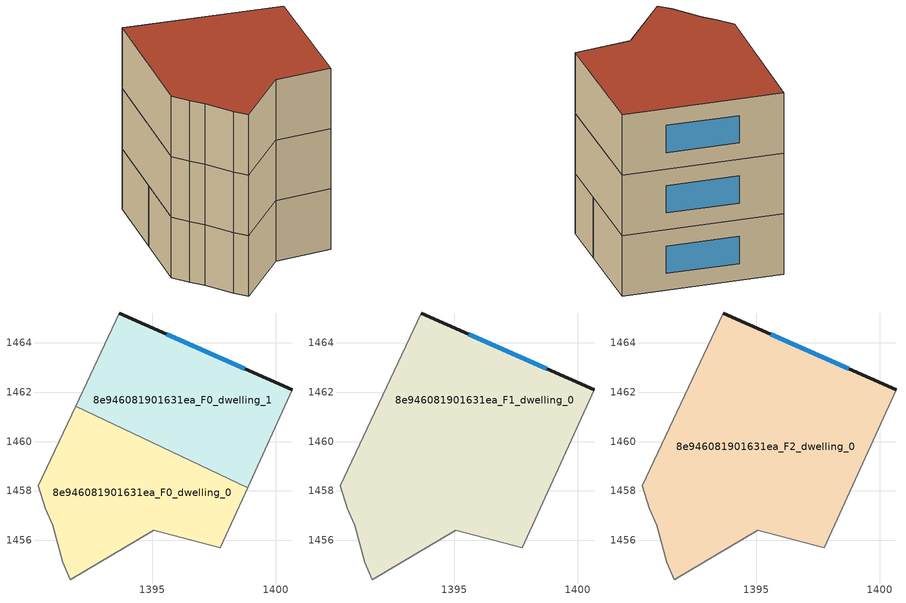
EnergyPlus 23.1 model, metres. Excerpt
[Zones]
8e946081901631ea_F0_dwelling_0
 floor ground (EU_floor_Construction): 1398.87,1458.13 1397.76,1455.7 1395.06,1456.4 1391.66,1454.4 1391.36,1455.1 1390.96,1456.6 1390.66,1457.3 1390.36,1458.2 1391.88,1461.43 z0
 wall adiabatic (EU_wall_Construction): 1391.88,1461.43 1390.36,1458.2 1390.66,1457.3 1390.96,1456.6 1391.36,1455.1 1391.66,1454.4 1395.06,1456.4 1397.76,1455.7 1398.87,1458.13 z0:3
 wall to 8e946081901631ea_F0_dwelling_1 (EU_wall_Construction): 1398.87,1458.13 1391.88,1461.43 z0:3
8e946081901631ea_F0_dwelling_1
 floor ground (EU_floor_Construction): 1400.67,1462.1 1398.87,1458.13 1391.88,1461.43 1393.66,1465.2 z0
 wall outside (EU_wall_Construction): 1400.67,1462.1 1393.66,1465.2 z0:3
 wall adiabatic (EU_wall_Construction): 1398.87,1458.13 1400.67,1462.1 / 1393.66,1465.2 1391.88,1461.43 z0:3
 window (EU_Window_Construction): 1398.74,1462.95 1395.59,1464.35 z0.83:2.17
8e946081901631ea_F1_dwelling_0
 floor to 8e946081901631ea_F0_dwelling_0 (EU_floor_Construction): 1398.87,1458.13 1397.76,1455.7 1395.06,1456.4 1391.66,1454.4 1391.36,1455.1 1390.96,1456.6 1390.66,1457.3 1390.36,1458.2 1391.88,1461.43 z3
 floor to 8e946081901631ea_F0_dwelling_1 (EU_floor_Construction): 1400.67,1462.1 1398.87,1458.13 1391.88,1461.43 1393.66,1465.2 z3
 wall outside (EU_wall_Construction): 1400.67,1462.1 1393.66,1465.2 z3:6
 wall adiabatic (EU_wall_Construction): 1393.66,1465.2 1390.36,1458.2 1390.66,1457.3 1390.96,1456.6 1391.36,1455.1 1391.66,1454.4 1395.06,1456.4 1397.76,1455.7 1400.67,1462.1 z3:6
 window (EU_Window_Construction): 1398.74,1462.95 1395.59,1464.35 z3.83:5.17
8e946081901631ea_F2_dwelling_0
 floor to 8e946081901631ea_F1_dwelling_0 (EU_floor_Construction): 1400.67,1462.1 1397.76,1455.7 1395.06,1456.4 1391.66,1454.4 1391.36,1455.1 1390.96,1456.6 1390.66,1457.3 1390.36,1458.2 1393.66,1465.2 z6
 wall outside (EU_wall_Construction): 1400.67,1462.1 1393.66,1465.2 z6:9
 wall adiabatic (EU_wall_Construction): 1393.66,1465.2 1390.36,1458.2 1390.66,1457.3 1390.96,1456.6 1391.36,1455.1 1391.66,1454.4 1395.06,1456.4 1397.76,1455.7 1400.67,1462.1 z6:9
 window (EU_Window_Construction): 1398.74,1462.95 1395.59,1464.35 z6.83:8.17
 roof outside (EU_roof_Construction): 1397.76,1455.7 1400.67,1462.1 1393.66,1465.2 1390.36,1458.2 1390.66,1457.3 1390.96,1456.6 1391.36,1455.1 1391.66,1454.4 1395.06,1456.4 z9
[Building]
EU S2 Campaign: North Axis=0; Terrain=City; Solar Distribution=FullExterior
[Site:Location]
Lyon-Bron: Latitude=45.75; Longitude=5; Time Zone=1; Elevation=198
[SizingPeriod:WeatherFileDays]
AnnualSizingPeriod: Begin Month=1; Begin Day of Month=1; End Month=12; End Day of Month=31; Day of Week for Start Day=Monday; Use Weather File Daylight Saving Period=No; Use Weather File Rain and Snow Indicators=No
[MATERIAL]
EU_InternalMass_Material: Roughness=MediumRough; Thickness=0.1; Conductivity=1; Density=1800; Specific Heat=900; Thermal Absorptance=0.9; Solar Absorptance=0.7; Visible Absorptance=0.7
[MATERIAL:NOMASS] Roughness=MediumRough; Thermal Absorptance=0.9; Solar Absorptance=0.7; Visible Absorptance=0.7
Name | Thermal Resistance
EU_wall_NoMass | 0.87146
EU_roof_NoMass | 0.842276
EU_floor_NoMass | 0.496999
[WINDOWMATERIAL:SIMPLEGLAZINGSYSTEM]
EU_Window_SimpleGlazing: UFactor=2.2525; Solar Heat Gain Coefficient=0.76; Visible Transmittance=0.76
[CONSTRUCTION]
EU_wall_Construction: EU_wall_NoMass
EU_roof_Construction: EU_roof_NoMass
EU_floor_Construction: EU_floor_NoMass
EU_InternalMass_Construction: EU_InternalMass_Material
EU_Window_Construction: EU_Window_SimpleGlazing
[ZONE] Type=1; Multiplier=1; Ceiling Height=autocalculate; Floor Area=autocalculate; Part of Total Floor Area=Yes
Name | Volume
8e946081901631ea_F0_dwelling_0 | 98.3525
8e946081901631ea_F1_dwelling_0 | 196.704
8e946081901631ea_F2_dwelling_0 | 196.705
8e946081901631ea_F0_dwelling_1 | 98.3577
[INTERNALMASS] Construction=EU_InternalMass_Construction
Name | Zone or ZoneList | Surface Area
8e946081901631ea_F0_dwelling_0_EU_InternalMass | 8e946081901631ea_F0_dwelling_0 | 32.7846
8e946081901631ea_F0_dwelling_1_EU_InternalMass | 8e946081901631ea_F0_dwelling_1 | 32.7856
8e946081901631ea_F1_dwelling_0_EU_InternalMass | 8e946081901631ea_F1_dwelling_0 | 65.5684
8e946081901631ea_F2_dwelling_0_EU_InternalMass | 8e946081901631ea_F2_dwelling_0 | 65.5684
[OTHEREQUIPMENT] Fuel Type=Electricity; Design Level Calculation Method=Watts/Area; Power per Zone Floor Area=1; Fraction Latent=0; Fraction Radiant=0; Fraction Lost=0; Carbon Dioxide Generation Rate=0; EndUse Subcategory=EU_Step8_InternalGains
Name | Zone or ZoneList or Space or SpaceList | Schedule
EU_Step8_InternalGain_8e946081901631ea_F0_dwelling_0_f000 | 8e946081901631ea_F0_dwelling_0 | EU_Step8_GainSchedule_8e946081901631ea_F0_dwelling_0_f000
EU_Step8_InternalGain_8e946081901631ea_F0_dwelling_1_f000 | 8e946081901631ea_F0_dwelling_1 | EU_Step8_GainSchedule_8e946081901631ea_F0_dwelling_1_f000
EU_Step8_InternalGain_8e946081901631ea_F1_dwelling_0_f000 | 8e946081901631ea_F1_dwelling_0 | EU_Step8_GainSchedule_8e946081901631ea_F1_dwelling_0_f000
EU_Step8_InternalGain_8e946081901631ea_F2_dwelling_0_f000 | 8e946081901631ea_F2_dwelling_0 | EU_Step8_GainSchedule_8e946081901631ea_F2_dwelling_0_f000
[ZONEVENTILATION:DESIGNFLOWRATE] Schedule=EU_AlwaysOn; Design Flow Rate Calculation Method=AirChanges/Hour; Air Changes per Hour=0.425; Ventilation Type=Natural; Fan Pressure Rise=0; Fan Total Efficiency=1; Constant Term Coefficient=1; Temperature Term Coefficient=0; Velocity Term Coefficient=0; Velocity Squared Term Coefficient=0; Minimum Indoor Temperature=-100; Maximum Indoor Temperature=100; Delta Temperature=-100; Minimum Outdoor Temperature=-100; Maximum Outdoor Temperature=100; Maximum Wind Speed=40
Name | Zone or ZoneList or Space or SpaceList
EU_ConstantAir_8e946081901631ea_F0_dwelling_0 | 8e946081901631ea_F0_dwelling_0
EU_ConstantAir_8e946081901631ea_F0_dwelling_1 | 8e946081901631ea_F0_dwelling_1
EU_ConstantAir_8e946081901631ea_F1_dwelling_0 | 8e946081901631ea_F1_dwelling_0
EU_ConstantAir_8e946081901631ea_F2_dwelling_0 | 8e946081901631ea_F2_dwelling_0
[HVACTEMPLATE:THERMOSTAT] Constant Heating Setpoint=20; Constant Cooling Setpoint=50
EU_HeatOnly_8e946081901631ea_F0_dwelling_0; EU_HeatOnly_8e946081901631ea_F0_dwelling_1; EU_HeatOnly_8e946081901631ea_F1_dwelling_0; EU_HeatOnly_8e946081901631ea_F2_dwelling_0
[HVACTEMPLATE:ZONE:IDEALLOADSAIRSYSTEM] System Availability Schedule=EU_AlwaysOn; Maximum Heating Supply Air Temperature=50; Minimum Cooling Supply Air Temperature=13; Maximum Heating Supply Air Humidity Ratio=0.0156; Minimum Cooling Supply Air Humidity Ratio=0.0077; Heating Limit=NoLimit; Cooling Limit=NoLimit; Heating Availability Schedule=EU_AlwaysOn; Cooling Availability Schedule=EU_CoolingOff; Dehumidification Control Type=ConstantSensibleHeatRatio; Cooling Sensible Heat Ratio=0.7; Dehumidification Setpoint=60; Humidification Control Type=None; Humidification Setpoint=30; Outdoor Air Method=None; Outdoor Air Flow Rate per Person=0.00944; Outdoor Air Flow Rate per Zone Floor Area=0; Outdoor Air Flow Rate per Zone=0; Demand Controlled Ventilation Type=None; Outdoor Air Economizer Type=NoEconomizer; Heat Recovery Type=None; Sensible Heat Recovery Effectiveness=0.7; Latent Heat Recovery Effectiveness=0.65
Name | Template Thermostat
8e946081901631ea_F0_dwelling_0 | EU_HeatOnly_8e946081901631ea_F0_dwelling_0
8e946081901631ea_F0_dwelling_1 | EU_HeatOnly_8e946081901631ea_F0_dwelling_1
8e946081901631ea_F1_dwelling_0 | EU_HeatOnly_8e946081901631ea_F1_dwelling_0
8e946081901631ea_F2_dwelling_0 | EU_HeatOnly_8e946081901631ea_F2_dwelling_0
[SIZING:ZONE] Zone Cooling Design Supply Air Temperature Input Method=SupplyAirTemperature; Zone Cooling Design Supply Air Temperature=13; Zone Heating Design Supply Air Temperature Input Method=SupplyAirTemperature; Zone Heating Design Supply Air Temperature=50; Zone Cooling Design Supply Air Humidity Ratio=0.008; Zone Heating Design Supply Air Humidity Ratio=0.008; Cooling Design Air Flow Method=DesignDay; Cooling Design Air Flow Rate=0; Cooling Minimum Air Flow per Zone Floor Area=0.000762; Cooling Minimum Air Flow=0; Cooling Minimum Air Flow Fraction=0.2; Heating Design Air Flow Method=DesignDay; Heating Design Air Flow Rate=0; Heating Maximum Air Flow per Zone Floor Area=0.002032; Heating Maximum Air Flow=0.141576; Heating Maximum Air Flow Fraction=0.3; Account for Dedicated Outdoor Air System=No; Dedicated Outdoor Air System Control Strategy=NeutralSupplyAir; Dedicated Outdoor Air Low Setpoint Temperature for Design=autosize; Dedicated Outdoor Air High Setpoint Temperature for Design=autosize; Zone Load Sizing Method=Sensible Load Only No Latent Load; Zone Latent Cooling Design Supply Air Humidity Ratio Input Method=HumidityRatioDifference; Zone Cooling Design Supply Air Humidity Ratio Difference=0.005; Zone Latent Heating Design Supply Air Humidity Ratio Input Method=HumidityRatioDifference; Zone Humidification Design Supply Air Humidity Ratio Difference=0.005
8e946081901631ea_F0_dwelling_0; 8e946081901631ea_F0_dwelling_1; 8e946081901631ea_F1_dwelling_0; 8e946081901631ea_F2_dwelling_0
[SCHEDULE:CONSTANT]
Name | Hourly Value
EU_AlwaysOn | 1
EU_CoolingOff | 0
[SCHEDULE:FILE] Column Number=1; Rows to Skip at Top=0; Number of Hours of Data=8760; Column Separator=Comma; Interpolate to Timestep=No; Minutes per Item=60; Adjust Schedule for Daylight Savings=Yes
Name | File
EU_Step8_GainSchedule_8e946081901631ea_F0_dwelling_0_f000 | ../../schedules/8e946081901631ea/8e946081901631ea_F0_dwelling_0_f000_gain.csv
EU_Step8_GainSchedule_8e946081901631ea_F0_dwelling_1_f000 | ../../schedules/8e946081901631ea/8e946081901631ea_F0_dwelling_1_f000_gain.csv
EU_Step8_GainSchedule_8e946081901631ea_F1_dwelling_0_f000 | ../../schedules/8e946081901631ea/8e946081901631ea_F1_dwelling_0_f000_gain.csv
EU_Step8_GainSchedule_8e946081901631ea_F2_dwelling_0_f000 | ../../schedules/8e946081901631ea/8e946081901631ea_F2_dwelling_0_f000_gain.csv
